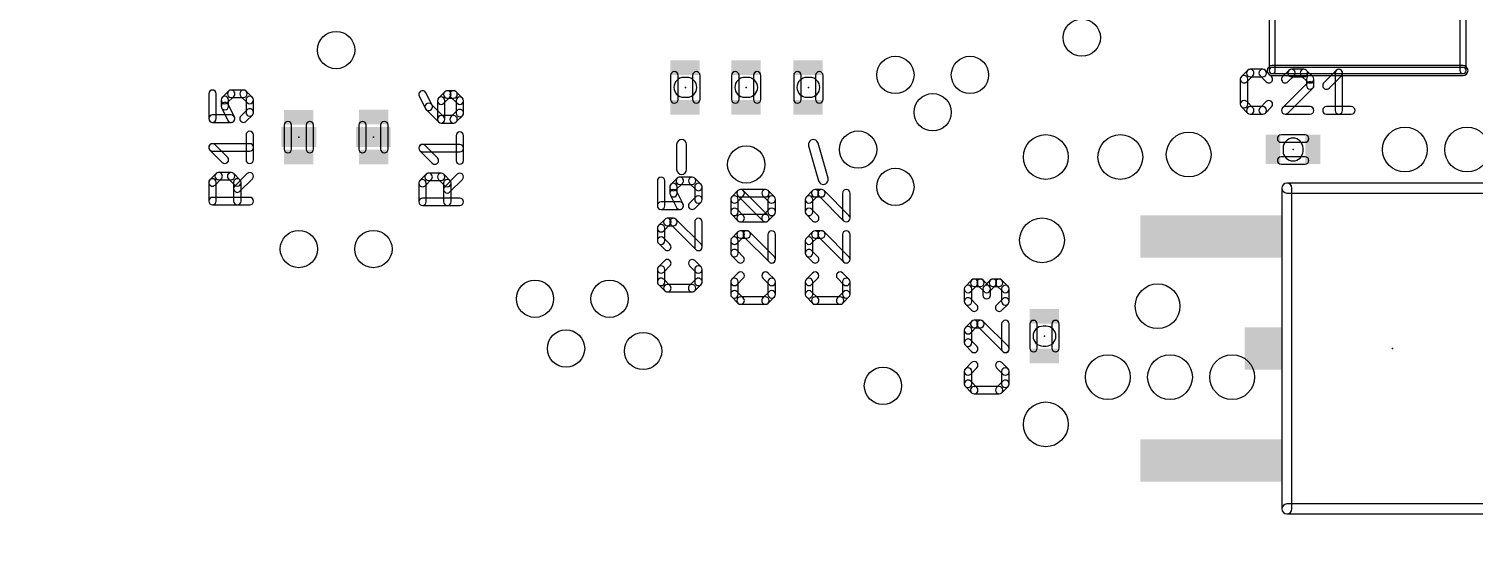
# Model space of a CAD drawing. Extents: x -10 to 136, y -30 to 100.
# Drawn here: x 50.62 to 80.15, y 22.89 to 33.45 of the extents above; entities that cross this region are included whole.
import ezdxf

# ---------------------------------------------------------------- set-up
doc = ezdxf.new("R2010")
doc.units = 0
for name, color, linetype in [('18', 82, 'CONTINUOUS'), ('20', 7, 'CONTINUOUS'), ('21', 253, 'CONTINUOUS'), ('23', 7, 'CONTINUOUS'), ('25', 253, 'CONTINUOUS'), ('49', 253, 'CONTINUOUS'), ('51', 253, 'CONTINUOUS')]:
    doc.layers.add(name, color=color, linetype=linetype)

# ---------------------------------------------------------------- blocks, each defined once
blk = doc.blocks.new('RECT')
blk.add_solid([(-0.5, -0.5), (0.5, -0.5), (-0.5, 0.5), (0.5, 0.5)])
blk = doc.blocks.new('ROUNDV')
blk.add_circle((0, 0), 0.5)

msp = doc.modelspace()

# ---------------------------------------------------------------- linework, layer by layer
at = {"layer": '20'}
msp.add_arc((65.024, 49.53), 47.752, 180, 0, dxfattribs=at)
at = {"layer": '21'}
for points in [[(76.028, 32.5004), (79.928, 32.5004, 1), (79.928, 32.7036), (76.028, 32.7036, 1)], [(64.0639, 32.4612), (64.0029, 32.4612, 1), (64.0029, 32.0548), (64.0639, 32.0548, 1)], [(65.3085, 32.4612), (65.2475, 32.4612, 1), (65.2475, 32.0548), (65.3085, 32.0548, 1)], [(66.5785, 32.4612), (66.5175, 32.4612, 1), (66.5175, 32.0548), (66.5785, 32.0548, 1)], [(76.6572, 30.9575), (76.6572, 31.0185, 1), (76.2508, 31.0185), (76.2508, 30.9575, 1)], [(76.4286, 23.647), (76.4286, 30.201, 1), (76.2254, 30.201), (76.2254, 23.647, 1)], [(76.327, 30.0994), (82.3214, 30.099, 1), (82.3214, 30.3022), (76.327, 30.3026, 1)], [(71.4045, 27.3812), (71.3435, 27.3812, 1), (71.3435, 26.9748), (71.4045, 26.9748, 1)], [(82.3214, 23.749), (76.327, 23.7486, 1), (76.327, 23.5454), (82.3214, 23.5458, 1)]]:
    msp.add_lwpolyline(points, format="xyb", close=True, dxfattribs=at)
at = {"layer": '23'}
for p in [(64.0334, 32.258), (65.278, 32.258), (66.548, 32.258), (56.134, 31.242), (57.658, 31.242), (76.454, 30.988), (71.374, 27.178), (78.486, 26.924)]:
    msp.add_point(p, dxfattribs=at)
at = {"layer": '25'}
for points in [[(75.5253, 32.6046), (75.3982, 32.4775, 1), (75.506, 32.3698), (75.6331, 32.4969, 1)], [(75.3759, 32.4236), (75.3759, 31.9152, 1), (75.5283, 31.9152), (75.5283, 32.4236, 1)], [(75.8334, 32.627), (75.5792, 32.627, 1), (75.5792, 32.4746), (75.8334, 32.4746, 1)], [(76.0144, 32.4775), (75.8873, 32.6046, 1), (75.7795, 32.4969), (75.9067, 32.3698, 1)], [(76.3673, 32.6046), (76.2402, 32.4775, 1), (76.3479, 32.3698), (76.4751, 32.4969, 1)], [(76.6754, 32.627), (76.4212, 32.627, 1), (76.4212, 32.4746), (76.6754, 32.4746, 1)], [(76.8564, 32.4775), (76.7293, 32.6046, 1), (76.6215, 32.4969), (76.7486, 32.3698, 1)], [(76.8787, 32.2965), (76.8787, 32.4236, 1), (76.7263, 32.4236), (76.7263, 32.2965, 1)], [(77.1899, 32.2427), (77.4441, 32.4969, 1), (77.3364, 32.6046), (77.0821, 32.3504, 1)], [(77.314, 32.5508), (77.314, 31.7881, 1), (77.4664, 31.7881), (77.4664, 32.5508, 1)], [(54.2919, 32.1277), (54.2919, 31.6192, 1), (54.4443, 31.6192), (54.4443, 32.1277, 1)], [(54.6761, 31.9467), (54.8033, 32.0738, 1), (54.6955, 32.1815), (54.5684, 32.0544, 1)], [(54.7494, 32.0515), (55.0036, 32.0515, 1), (55.0036, 32.2039), (54.7494, 32.2039, 1)], [(54.9497, 32.0738), (55.0768, 31.9467, 1), (55.1846, 32.0544), (55.0575, 32.1815, 1)], [(76.3479, 31.7342), (76.8564, 32.2427, 1), (76.7486, 32.3504), (76.2402, 31.842, 1)], [(54.6985, 31.8734), (54.6985, 32.0006, 1), (54.5461, 32.0006), (54.5461, 31.8734, 1)], [(54.8175, 31.6533), (54.6904, 31.9075, 1), (54.5541, 31.8394), (54.6812, 31.5852, 1)], [(55.0545, 32.0006), (55.0545, 31.7463, 1), (55.2069, 31.7463), (55.2069, 32.0006, 1)], [(58.5925, 32.0795), (58.7196, 31.8253, 1), (58.8559, 31.8934), (58.7288, 32.1476, 1)], [(58.7339, 31.8055), (58.9881, 31.5512, 1), (59.0959, 31.659), (58.8416, 31.9132, 1)], [(59.1152, 32.1674), (58.9881, 32.0403, 1), (59.0959, 31.9326), (59.223, 32.0597, 1)], [(58.9658, 31.9865), (58.9658, 31.6051, 1), (59.1182, 31.6051), (59.1182, 31.9865, 1)], [(59.2962, 32.1898), (59.1691, 32.1898, 1), (59.1691, 32.0374), (59.2962, 32.0374, 1)], [(59.4772, 32.0403), (59.3501, 32.1674, 1), (59.2423, 32.0597), (59.3694, 31.9326, 1)], [(59.4995, 31.7322), (59.4995, 31.9865, 1), (59.3471, 31.9865), (59.3471, 31.7322, 1)], [(75.3982, 31.8613), (75.5253, 31.7342, 1), (75.6331, 31.842), (75.506, 31.9691, 1)], [(75.8873, 31.7342), (76.0144, 31.8613, 1), (75.9067, 31.9691), (75.7795, 31.842, 1)], [(54.3681, 31.543), (54.7494, 31.543, 1), (54.7494, 31.6954), (54.3681, 31.6954, 1)], [(55.0768, 31.8002), (54.9497, 31.6731, 1), (55.0575, 31.5653), (55.1846, 31.6925, 1)], [(59.042, 31.5289), (59.2962, 31.5289, 1), (59.2962, 31.6813), (59.042, 31.6813, 1)], [(59.3501, 31.5512), (59.4772, 31.6784, 1), (59.3694, 31.7861), (59.2423, 31.659, 1)], [(75.5792, 31.7119), (75.8334, 31.7119, 1), (75.8334, 31.8643), (75.5792, 31.8643, 1)], [(76.8025, 31.8643), (76.2941, 31.8643, 1), (76.2941, 31.7119), (76.8025, 31.7119, 1)], [(77.136, 31.7119), (77.6445, 31.7119, 1), (77.6445, 31.8643), (77.136, 31.8643, 1)], [(55.2069, 30.7773), (55.2069, 31.2857, 1), (55.0545, 31.2857), (55.0545, 30.7773, 1)], [(59.4995, 30.7632), (59.4995, 31.2716, 1), (59.3471, 31.2716), (59.3471, 30.7632, 1)], [(54.6761, 30.8311), (54.4219, 31.0854, 1), (54.3142, 30.9776), (54.5684, 30.7234, 1)], [(54.3681, 30.9553), (55.1307, 30.9553, 1), (55.1307, 31.1077), (54.3681, 31.1077, 1)], [(58.9687, 30.817), (58.7145, 31.0713, 1), (58.6068, 30.9635), (58.861, 30.7093, 1)], [(58.6607, 30.9412), (59.4233, 30.9412, 1), (59.4233, 31.0936), (58.6607, 31.0936, 1)], [(63.8556, 31.0896), (63.8556, 30.5816, 1), (64.0588, 30.5816), (64.0588, 31.0896, 1)], [(66.5519, 31.0617), (66.7551, 30.3505, 1), (66.9505, 30.4063), (66.7473, 31.1175, 1)], [(54.4219, 30.2627), (54.549, 30.3899, 1), (54.4413, 30.4976), (54.3142, 30.3705, 1)], [(54.4952, 30.3675), (54.7494, 30.3675, 1), (54.7494, 30.5199), (54.4952, 30.5199, 1)], [(54.6955, 30.3899), (54.8226, 30.2627, 1), (54.9304, 30.3705), (54.8033, 30.4976, 1)], [(54.9304, 30.1356), (55.1846, 30.3899, 1), (55.0768, 30.4976), (54.8226, 30.2434, 1)], [(58.7145, 30.2486), (58.8416, 30.3758, 1), (58.7339, 30.4835), (58.6068, 30.3564, 1)], [(58.7878, 30.3534), (59.042, 30.3534, 1), (59.042, 30.5058), (58.7878, 30.5058, 1)], [(58.9881, 30.3758), (59.1152, 30.2486, 1), (59.223, 30.3564), (59.0959, 30.4835, 1)], [(59.223, 30.1215), (59.4772, 30.3758, 1), (59.3694, 30.4835), (59.1152, 30.2293, 1)], [(63.4612, 30.3497), (63.4612, 29.8412, 1), (63.6136, 29.8412), (63.6136, 30.3497, 1)], [(63.8455, 30.1687), (63.9727, 30.2958, 1), (63.8649, 30.4035), (63.7378, 30.2764, 1)], [(63.9188, 30.2735), (64.173, 30.2735, 1), (64.173, 30.4259), (63.9188, 30.4259, 1)], [(64.1191, 30.2958), (64.2462, 30.1687, 1), (64.354, 30.2764), (64.2269, 30.4035, 1)], [(54.4443, 29.9353), (54.4443, 30.3166, 1), (54.2919, 30.3166), (54.2919, 29.9353, 1)], [(54.8003, 30.3166), (54.8003, 29.9353, 1), (54.9527, 29.9353), (54.9527, 30.3166, 1)], [(58.7369, 29.9212), (58.7369, 30.3025, 1), (58.5845, 30.3025), (58.5845, 29.9212, 1)], [(59.0929, 30.3025), (59.0929, 29.9212, 1), (59.2453, 29.9212), (59.2453, 30.3025, 1)], [(63.8679, 30.0954), (63.8679, 30.2226, 1), (63.7155, 30.2226), (63.7155, 30.0954, 1)], [(63.9869, 29.8753), (63.8598, 30.1295, 1), (63.7235, 30.0614), (63.8506, 29.8072, 1)], [(64.2239, 30.2226), (64.2239, 29.9683, 1), (64.3763, 29.9683), (64.3763, 30.2226, 1)], [(65.0899, 29.9147), (65.217, 30.0418, 1), (65.1093, 30.1495), (64.9822, 30.0224, 1)], [(65.1632, 30.0195), (65.6716, 30.0195, 1), (65.6716, 30.1719), (65.1632, 30.1719, 1)], [(65.7255, 29.6411), (65.217, 30.1495, 1), (65.1093, 30.0418), (65.6177, 29.5333, 1)], [(65.6177, 30.0418), (65.7448, 29.9147, 1), (65.8526, 30.0224), (65.7255, 30.1495, 1)], [(66.6333, 30.1495), (66.5062, 30.0224, 1), (66.6139, 29.9147), (66.741, 30.0418, 1)], [(66.8143, 30.1719), (66.6872, 30.1719, 1), (66.6872, 30.0195), (66.8143, 30.0195, 1)], [(67.3766, 29.6411), (66.8681, 30.1495, 1), (66.7604, 30.0418), (67.2688, 29.5333, 1)], [(67.2465, 30.0957), (67.2465, 29.5872, 1), (67.3989, 29.5872), (67.3989, 30.0957, 1)], [(55.1307, 30.0115), (54.3681, 30.0115, 1), (54.3681, 29.8591), (55.1307, 29.8591, 1)], [(59.4233, 29.9974), (58.6607, 29.9974, 1), (58.6607, 29.845), (59.4233, 29.845, 1)], [(63.5374, 29.765), (63.9188, 29.765, 1), (63.9188, 29.9174), (63.5374, 29.9174, 1)], [(64.2462, 30.0222), (64.1191, 29.8951, 1), (64.2269, 29.7873), (64.354, 29.9145, 1)], [(65.1123, 29.7143), (65.1123, 29.9686, 1), (64.9599, 29.9686), (64.9599, 29.7143, 1)], [(65.7225, 29.9686), (65.7225, 29.7143, 1), (65.8749, 29.7143), (65.8749, 29.9686, 1)], [(66.4839, 29.9686), (66.4839, 29.7143, 1), (66.6363, 29.7143), (66.6363, 29.9686, 1)], [(63.6107, 29.5616), (63.4836, 29.4345, 1), (63.5913, 29.3267), (63.7184, 29.4538, 1)], [(63.7917, 29.5839), (63.6646, 29.5839, 1), (63.6646, 29.4315), (63.7917, 29.4315, 1)], [(64.354, 29.0531), (63.8455, 29.5616, 1), (63.7378, 29.4538), (64.2462, 28.9454, 1)], [(64.2239, 29.5077), (64.2239, 28.9993, 1), (64.3763, 28.9993), (64.3763, 29.5077, 1)], [(65.217, 29.6411), (65.0899, 29.7682, 1), (64.9822, 29.6605), (65.1093, 29.5333, 1)], [(65.6716, 29.6634), (65.1632, 29.6634, 1), (65.1632, 29.511), (65.6716, 29.511, 1)], [(65.7448, 29.7682), (65.6177, 29.6411, 1), (65.7255, 29.5333), (65.8526, 29.6605, 1)], [(66.5062, 29.6605), (66.6333, 29.5333, 1), (66.741, 29.6411), (66.6139, 29.7682, 1)], [(63.4612, 29.3806), (63.4612, 29.1264, 1), (63.6136, 29.1264), (63.6136, 29.3806, 1)], [(65.1093, 29.3076), (64.9822, 29.1805, 1), (65.0899, 29.0727), (65.217, 29.1998, 1)], [(65.2903, 29.3299), (65.1632, 29.3299, 1), (65.1632, 29.1775), (65.2903, 29.1775, 1)], [(65.8526, 28.7991), (65.3441, 29.3076, 1), (65.2364, 29.1998), (65.7448, 28.6914, 1)], [(65.7225, 29.2537), (65.7225, 28.7453, 1), (65.8749, 28.7453), (65.8749, 29.2537, 1)], [(66.6333, 29.3076), (66.5062, 29.1805, 1), (66.6139, 29.0727), (66.741, 29.1998, 1)], [(66.8143, 29.3299), (66.6872, 29.3299, 1), (66.6872, 29.1775), (66.8143, 29.1775, 1)], [(67.3766, 28.7991), (66.8681, 29.3076, 1), (66.7604, 29.1998), (67.2688, 28.6914, 1)], [(67.2465, 29.2537), (67.2465, 28.7453, 1), (67.3989, 28.7453), (67.3989, 29.2537, 1)], [(63.4836, 29.0725), (63.6107, 28.9454, 1), (63.7184, 29.0531), (63.5913, 29.1803, 1)], [(64.9599, 29.1266), (64.9599, 28.8724, 1), (65.1123, 28.8724), (65.1123, 29.1266, 1)], [(64.9822, 28.8185), (65.1093, 28.6914, 1), (65.217, 28.7991), (65.0899, 28.9263, 1)], [(66.4839, 29.1266), (66.4839, 28.8724, 1), (66.6363, 28.8724), (66.6363, 29.1266, 1)], [(66.5062, 28.8185), (66.6333, 28.6914, 1), (66.741, 28.7991), (66.6139, 28.9263, 1)], [(63.6107, 28.7196), (63.4836, 28.5925, 1), (63.5913, 28.4847), (63.7184, 28.6119, 1)], [(64.354, 28.5925), (64.2269, 28.7196, 1), (64.1191, 28.6119), (64.2462, 28.4847, 1)], [(63.4612, 28.5386), (63.4612, 28.2844, 1), (63.6136, 28.2844), (63.6136, 28.5386, 1)], [(63.4836, 28.2305), (63.6107, 28.1034, 1), (63.7184, 28.2112), (63.5913, 28.3383, 1)], [(64.2269, 28.1034), (64.354, 28.2305, 1), (64.2462, 28.3383), (64.1191, 28.2112, 1)], [(64.3763, 28.2844), (64.3763, 28.5386, 1), (64.2239, 28.5386), (64.2239, 28.2844, 1)], [(65.1093, 28.4656), (64.9822, 28.3385, 1), (65.0899, 28.2307), (65.217, 28.3579, 1)], [(64.9599, 28.2846), (64.9599, 28.0304, 1), (65.1123, 28.0304), (65.1123, 28.2846, 1)], [(65.8526, 28.3385), (65.7255, 28.4656, 1), (65.6177, 28.3579), (65.7448, 28.2307, 1)], [(65.8749, 28.0304), (65.8749, 28.2846, 1), (65.7225, 28.2846), (65.7225, 28.0304, 1)], [(66.6333, 28.4656), (66.5062, 28.3385, 1), (66.6139, 28.2307), (66.741, 28.3579, 1)], [(66.4839, 28.2846), (66.4839, 28.0304, 1), (66.6363, 28.0304), (66.6363, 28.2846, 1)], [(67.3766, 28.3385), (67.2495, 28.4656, 1), (67.1417, 28.3579), (67.2688, 28.2307, 1)], [(67.3989, 28.0304), (67.3989, 28.2846, 1), (67.2465, 28.2846), (67.2465, 28.0304, 1)], [(63.6646, 28.0811), (64.173, 28.0811, 1), (64.173, 28.2335), (63.6646, 28.2335, 1)], [(64.9822, 27.9765), (65.1093, 27.8494, 1), (65.217, 27.9572), (65.0899, 28.0843, 1)], [(65.7255, 27.8494), (65.8526, 27.9765, 1), (65.7448, 28.0843), (65.6177, 27.9572, 1)], [(66.5062, 27.9765), (66.6333, 27.8494, 1), (66.741, 27.9572), (66.6139, 28.0843, 1)], [(67.2495, 27.8494), (67.3766, 27.9765, 1), (67.2688, 28.0843), (67.1417, 27.9572, 1)], [(69.8651, 28.0859), (69.9922, 28.213, 1), (69.8845, 28.3207), (69.7574, 28.1936, 1)], [(69.8875, 27.8855), (69.8875, 28.1398, 1), (69.7351, 28.1398), (69.7351, 27.8855, 1)], [(69.9384, 28.1907), (70.0655, 28.1907, 1), (70.0655, 28.3431), (69.9384, 28.3431, 1)], [(70.0116, 28.213), (70.1387, 28.0859, 1), (70.2465, 28.1936), (70.1193, 28.3207, 1)], [(70.2465, 28.0859), (70.3736, 28.213, 1), (70.2658, 28.3207), (70.1387, 28.1936, 1)], [(70.1164, 28.1398), (70.1164, 28.0126, 1), (70.2688, 28.0126), (70.2688, 28.1398, 1)], [(70.3197, 28.1907), (70.4468, 28.1907, 1), (70.4468, 28.3431), (70.3197, 28.3431, 1)], [(70.3929, 28.213), (70.52, 28.0859, 1), (70.6278, 28.1936), (70.5007, 28.3207, 1)], [(70.4977, 28.1398), (70.4977, 27.8855, 1), (70.6501, 27.8855), (70.6501, 28.1398, 1)], [(65.1632, 27.8271), (65.6716, 27.8271, 1), (65.6716, 27.9795), (65.1632, 27.9795, 1)], [(66.6872, 27.8271), (67.1956, 27.8271, 1), (67.1956, 27.9795), (66.6872, 27.9795, 1)], [(69.9922, 27.8123), (69.8651, 27.9394, 1), (69.7574, 27.8317), (69.8845, 27.7045, 1)], [(70.52, 27.9394), (70.3929, 27.8123, 1), (70.5007, 27.7045), (70.6278, 27.8317, 1)], [(69.8845, 27.4788), (69.7574, 27.3517, 1), (69.8651, 27.2439), (69.9922, 27.371, 1)], [(70.0655, 27.5011), (69.9384, 27.5011, 1), (69.9384, 27.3487), (70.0655, 27.3487, 1)], [(70.6278, 26.9703), (70.1193, 27.4788, 1), (70.0116, 27.371), (70.52, 26.8626, 1)], [(70.4977, 27.4249), (70.4977, 26.9165, 1), (70.6501, 26.9165), (70.6501, 27.4249, 1)], [(69.7351, 27.2978), (69.7351, 27.0436, 1), (69.8875, 27.0436), (69.8875, 27.2978, 1)], [(69.7574, 26.9897), (69.8845, 26.8626, 1), (69.9922, 26.9703), (69.8651, 27.0975, 1)], [(69.8845, 26.6368), (69.7574, 26.5097, 1), (69.8651, 26.4019), (69.9922, 26.5291, 1)], [(70.6278, 26.5097), (70.5007, 26.6368, 1), (70.3929, 26.5291), (70.52, 26.4019, 1)], [(69.7351, 26.4558), (69.7351, 26.2016, 1), (69.8875, 26.2016), (69.8875, 26.4558, 1)], [(70.6501, 26.2016), (70.6501, 26.4558, 1), (70.4977, 26.4558), (70.4977, 26.2016, 1)], [(69.7574, 26.1477), (69.8845, 26.0206, 1), (69.9922, 26.1284), (69.8651, 26.2555, 1)], [(69.9384, 25.9983), (70.4468, 25.9983, 1), (70.4468, 26.1507), (69.9384, 26.1507, 1)], [(70.5007, 26.0206), (70.6278, 26.1477, 1), (70.52, 26.2555), (70.3929, 26.1284, 1)]]:
    msp.add_lwpolyline(points, format="xyb", close=True, dxfattribs=at)
at = {"layer": '49'}
for radius in [38.2532, 37.9738]:
    msp.add_circle((65.024, 49.53), radius, dxfattribs=at)
at = {"layer": '51'}
for points in [[(76.0915, 32.602), (76.0915, 37.502, 1), (75.9645, 37.502), (75.9645, 32.602, 1)], [(79.8645, 37.502), (79.8645, 32.602, 1), (79.9915, 32.602), (79.9915, 37.502, 1)], [(63.8856, 32.013), (63.8856, 32.503, 1), (63.7332, 32.503), (63.7332, 32.013, 1)], [(64.1812, 32.503), (64.1812, 32.013, 1), (64.3336, 32.013), (64.3336, 32.503, 1)], [(65.1302, 32.013), (65.1302, 32.503, 1), (64.9778, 32.503), (64.9778, 32.013, 1)], [(65.4258, 32.503), (65.4258, 32.013, 1), (65.5782, 32.013), (65.5782, 32.503, 1)], [(66.4002, 32.013), (66.4002, 32.503, 1), (66.2478, 32.503), (66.2478, 32.013, 1)], [(66.6958, 32.503), (66.6958, 32.013, 1), (66.8482, 32.013), (66.8482, 32.503, 1)], [(79.928, 32.6655), (76.028, 32.6655, 1), (76.028, 32.5385), (79.928, 32.5385, 1)], [(55.9862, 30.997), (55.9862, 31.487, 1), (55.8338, 31.487), (55.8338, 30.997, 1)], [(56.2818, 31.487), (56.2818, 30.997, 1), (56.4342, 30.997), (56.4342, 31.487, 1)], [(57.5102, 30.997), (57.5102, 31.487, 1), (57.3578, 31.487), (57.3578, 30.997, 1)], [(57.8058, 31.487), (57.8058, 30.997, 1), (57.9582, 30.997), (57.9582, 31.487, 1)], [(76.209, 31.1358), (76.699, 31.1358, 1), (76.699, 31.2882), (76.209, 31.2882, 1)], [(76.699, 30.8402), (76.209, 30.8402, 1), (76.209, 30.6878), (76.699, 30.6878, 1)], [(71.2262, 26.933), (71.2262, 27.423, 1), (71.0738, 27.423), (71.0738, 26.933, 1)], [(71.5218, 27.423), (71.5218, 26.933, 1), (71.6742, 26.933), (71.6742, 27.423, 1)]]:
    msp.add_lwpolyline(points, format="xyb", close=True, dxfattribs=at)

# ---------------------------------------------------------------- block references
at = {"layer": '18'}
for p, xscale, yscale in [((56.896, 33.02), 0.762, 0.762), ((72.136, 33.274), 0.762, 0.762), ((68.326, 32.512), 0.762, 0.762), ((69.85, 32.512), 0.762, 0.762), ((69.088, 31.75), 0.762, 0.762), ((67.564, 30.988), 0.762, 0.762), ((74.3204, 30.8864), 0.9144, 0.9144), ((78.74, 30.988), 0.9144, 0.9144), ((80.01, 30.988), 0.9144, 0.9144), ((65.278, 30.6832), 0.762, 0.762), ((71.3994, 30.8356), 0.9144, 0.9144), ((72.9234, 30.8356), 0.9144, 0.9144), ((68.326, 30.226), 0.762, 0.762), ((71.3232, 29.1338), 0.9144, 0.9144), ((56.134, 28.956), 0.762, 0.762), ((57.658, 28.956), 0.762, 0.762), ((60.96, 27.94), 0.762, 0.762), ((62.484, 27.94), 0.762, 0.762), ((73.6854, 27.7876), 0.9144, 0.9144), ((61.595, 26.924), 0.762, 0.762), ((63.1698, 26.8732), 0.762, 0.762), ((72.6694, 26.3398), 0.9144, 0.9144), ((73.9394, 26.3398), 0.9144, 0.9144), ((75.2094, 26.3398), 0.9144, 0.9144), ((68.072, 26.162), 0.762, 0.762), ((71.3994, 25.3746), 0.9144, 0.9144)]:
    msp.add_blockref('ROUNDV', p, dxfattribs=dict(at, xscale=xscale, yscale=yscale))
at = {"layer": '21'}
for p, xscale, yscale, rotation in [((56.134, 31.242), 0.4064, 0.7112, 270), ((57.658, 31.242), 0.4064, 0.7112, 90), ((75.8444, 26.924), 0.8636, 0.762, 270)]:
    msp.add_blockref('RECT', p, dxfattribs=dict(at, xscale=xscale, yscale=yscale, rotation=rotation))
at = {"layer": '51'}
for p, xscale, yscale, rotation in [((64.0286, 32.662), 0.3, 0.5999, 270), ((65.2732, 32.662), 0.3, 0.5999, 270), ((66.5431, 32.662), 0.3, 0.5999, 270), ((64.0286, 31.8492), 0.3, 0.5999, 270), ((65.2732, 31.8492), 0.3, 0.5999, 270), ((66.5431, 31.8492), 0.3, 0.5999, 270), ((56.1292, 31.646), 0.3, 0.5999, 270), ((57.6629, 31.6508), 0.3, 0.5999, 90), ((76.0452, 30.9929), 0.3, 0.5999, 180), ((76.858, 30.9929), 0.3, 0.5999, 180), ((56.1292, 30.8332), 0.3, 0.5999, 270), ((57.6629, 30.838), 0.3, 0.5999, 90), ((74.7776, 29.21), 0.8636, 2.8956, 270), ((71.3692, 27.582), 0.3, 0.5999, 270), ((71.3692, 26.7692), 0.3, 0.5999, 270), ((74.7776, 24.638), 0.8636, 2.8956, 270)]:
    msp.add_blockref('RECT', p, dxfattribs=dict(at, xscale=xscale, yscale=yscale, rotation=rotation))

doc.saveas('drawing.dxf')
